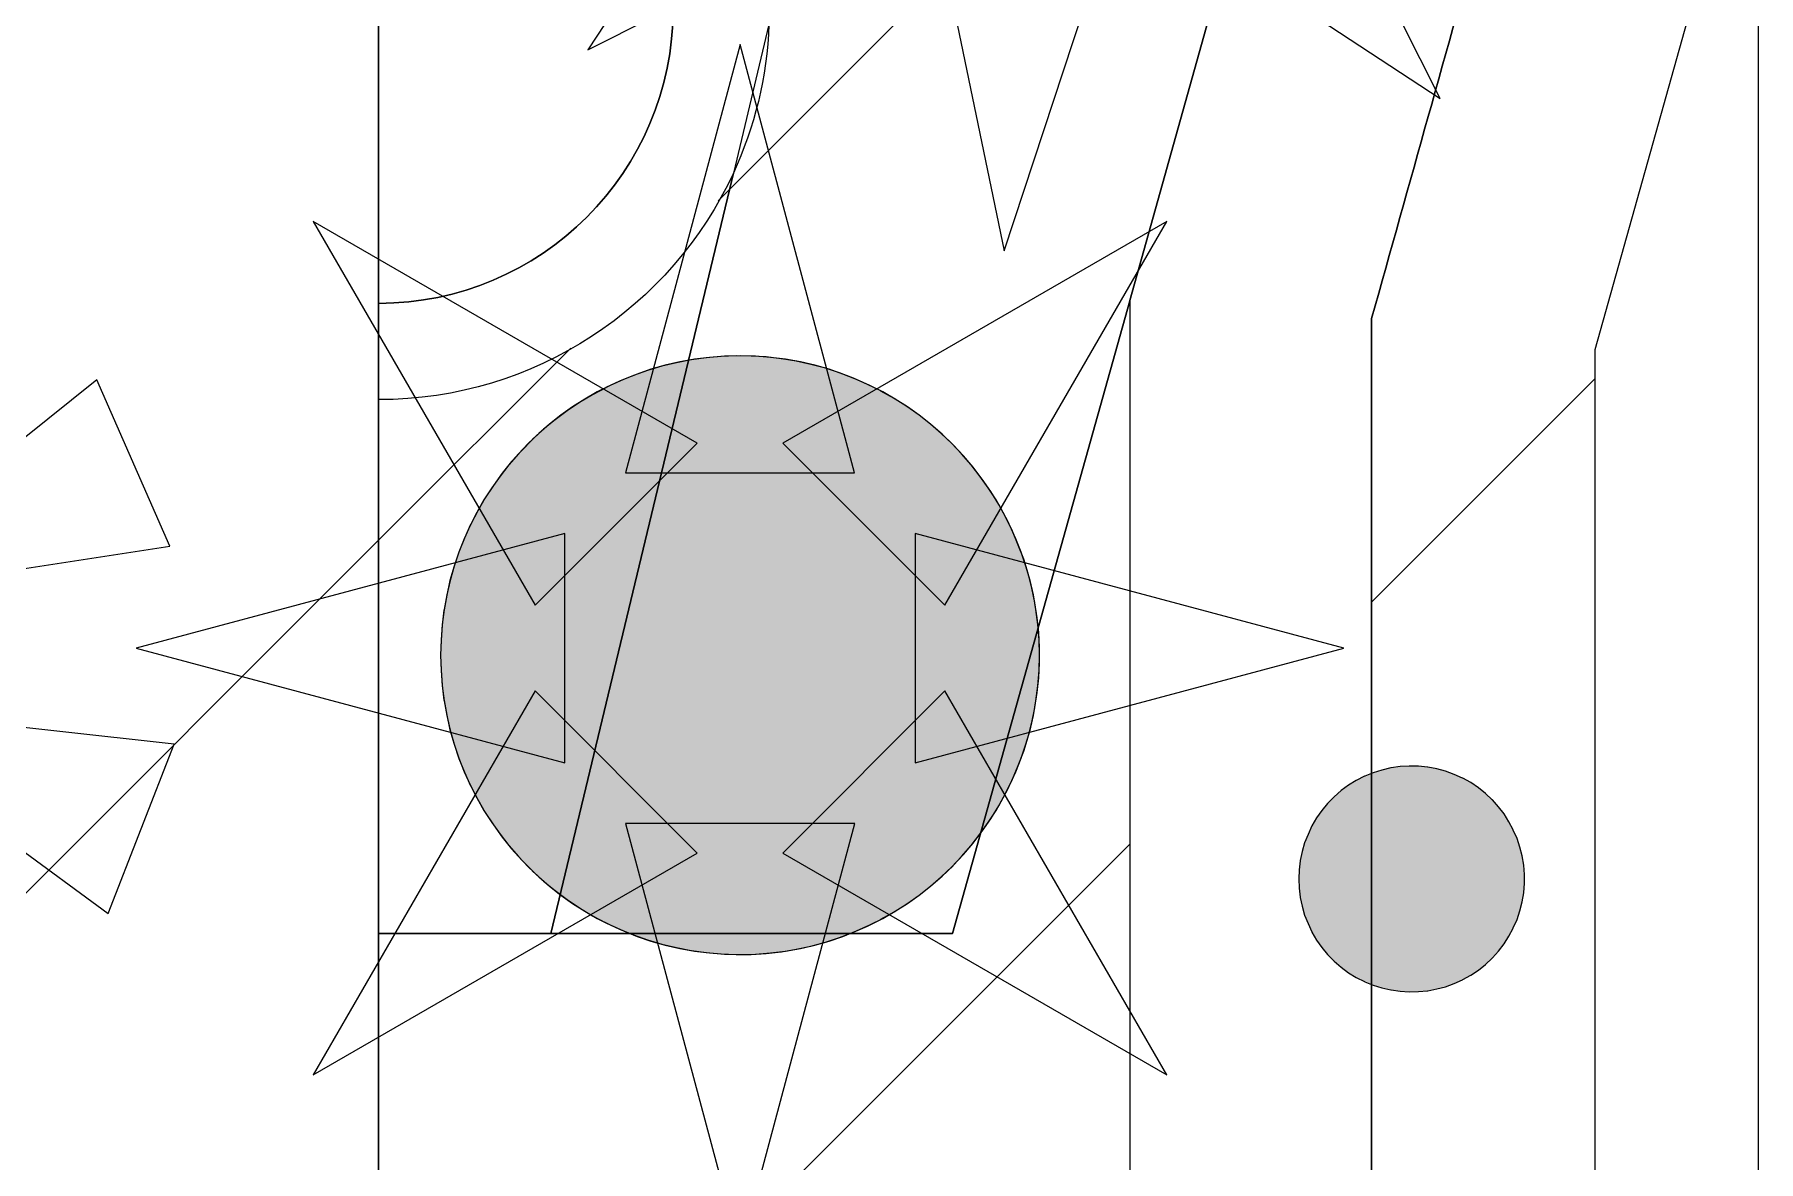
# Model space of a CAD drawing. Extents: x -10 to 112, y 72 to 347.
# Drawn here: x 88.45 to 111.56, y 84.74 to 99.85 of the extents above; entities that cross this region are included whole.
import ezdxf

# ---------------------------------------------------------------- set-up
doc = ezdxf.new("R2010")
doc.units = 0
for name, color, linetype in [('HOLES', 7, 'CONTINUOUS'), ('LAYER_5', 7, 'CONTINUOUS'), ('LAYER_7', 7, 'CONTINUOUS'), ('OUTLINES', 7, 'CONTINUOUS')]:
    doc.layers.add(name, color=color, linetype=linetype)

# ---------------------------------------------------------------- blocks, each defined once
blk = doc.blocks.new('*X79')
at = {"layer": 'OUTLINES', "color": 7}
blk.add_line((106.377, 92.234), (109.375, 95.233), dxfattribs=at)
blk = doc.blocks.new('*X86')
at = {"layer": 'OUTLINES', "color": 7}
blk.add_line((97.769, 97.769), (105.801, 105.801), dxfattribs=at)
blk = doc.blocks.new('*X88')
at = {"layer": 'OUTLINES', "color": 7}
blk.add_line((93.066, 78.924), (103.135, 88.992), dxfattribs=at)
blk = doc.blocks.new('*X91')
at = {"layer": 'OUTLINES', "color": 7}
for p, q in [((97.616, 97.616), (97.769, 97.769)), ((93.066, 93.066), (95.641, 95.641))]:
    blk.add_line(p, q, dxfattribs=at)
blk = doc.blocks.new('*X94')
at = {"layer": 'OUTLINES', "color": 7}
blk.add_line((80.758, 80.758), (93.066, 93.066), dxfattribs=at)
blk = doc.blocks.new('BLOCK_3')
at = {"layer": 'OUTLINES'}
for points in [[(93.066, 87.792), (93.066, 74.715), (86.91, 74.715), (80.758, 74.715), (80.758, 87.792), (80.758, 94.95), (80.758, 96.241), (80.758, 104.136), (80.758, 105.428), (80.758, 122.414), (86.91, 122.414), (93.066, 122.414), (93.066, 105.428), (93.066, 104.136), (93.066, 96.241), (93.066, 94.95), (93.066, 87.792)], [(103.135, 96.273), (103.135, 71.522), (71.261, 71.522), (71.261, 94.23), (73.064, 87.792), (78.447, 87.792), (80.758, 87.792), (80.758, 74.715), (86.91, 74.715), (93.066, 74.715), (93.066, 87.792), (95.374, 87.792), (100.76, 87.792), (103.135, 96.273)]]:
    blk.add_lwpolyline(points, dxfattribs=at)
for points, knots in [([(111.563, 123.208), (111.563, 123.208), (111.563, 103.431), (111.563, 103.431), (111.563, 103.431), (109.375, 95.624), (109.375, 95.624), (109.375, 95.624), (109.375, 71.522), (109.375, 71.522), (109.375, 71.522), (106.377, 71.522), (106.377, 71.522), (106.377, 79.696), (106.377, 87.866), (106.377, 96.037), (107.386, 99.646), (108.398, 103.255), (109.407, 106.863), (108.68, 120.837), (107.953, 134.811), (107.227, 148.784), (105.473, 151.821), (103.717, 154.859), (101.963, 157.896), (101.586, 157.896), (101.208, 157.896), (100.831, 157.896), (98.64, 163.541), (93.207, 167.259), (87.154, 167.259), (81.1, 167.259), (75.667, 163.541), (73.476, 157.896), (73.099, 157.896), (72.722, 157.896), (72.344, 157.896), (71.981, 157.272), (71.621, 156.647), (71.261, 156.026), (71.261, 156.026), (71.261, 160.898), (71.261, 160.898), (71.36, 160.898), (71.459, 160.898), (71.557, 160.898), (78.207, 173.38), (96.1, 173.38), (102.75, 160.898), (103.064, 160.898), (103.378, 160.898), (103.695, 160.898), (105.858, 157.152), (108.021, 153.405), (110.187, 149.659), (110.645, 140.843), (111.104, 132.024), (111.563, 123.208)], [0, 0, 0, 0, 1, 1, 1, 2, 2, 2, 3, 3, 3, 4, 4, 4, 5, 5, 5, 6, 6, 6, 7, 7, 7, 8, 8, 8, 9, 9, 9, 10, 10, 10, 11, 11, 11, 12, 12, 12, 13, 13, 13, 14, 14, 14, 15, 15, 15, 16, 16, 16, 17, 17, 17, 18, 18, 18, 19, 19, 19, 19]), ([(106.144, 107.026), (106.144, 107.026), (103.135, 96.277), (103.135, 96.277), (103.135, 96.277), (103.135, 96.273), (103.135, 96.273), (103.135, 96.273), (100.76, 87.792), (100.76, 87.792), (100.76, 87.792), (95.374, 87.792), (95.374, 87.792), (95.374, 87.792), (97.822, 97.987), (97.822, 97.987), (98.104, 98.598), (98.273, 99.272), (98.298, 99.981), (98.298, 99.981), (99.991, 107.026), (99.991, 107.026), (99.991, 107.026), (106.144, 107.026), (106.144, 107.026)], [0, 0, 0, 0, 1, 1, 1, 2, 2, 2, 3, 3, 3, 4, 4, 4, 5, 5, 5, 6, 6, 6, 7, 7, 7, 8, 8, 8, 8]), ([(93.066, 104.136), (95.247, 104.136), (97.014, 102.369), (97.014, 100.189), (97.014, 98.009), (95.247, 96.241), (93.066, 96.241), (93.066, 96.241), (93.066, 104.136), (93.066, 104.136)], [0, 0, 0, 0, 1, 1, 1, 2, 2, 2, 3, 3, 3, 3]), ([(97.822, 97.987), (97.822, 97.987), (95.374, 87.792), (95.374, 87.792), (95.374, 87.792), (93.066, 87.792), (93.066, 87.792), (93.066, 87.792), (93.066, 94.95), (93.066, 94.95), (95.172, 94.95), (96.989, 96.196), (97.822, 97.987)], [0, 0, 0, 0, 1, 1, 1, 2, 2, 2, 3, 3, 3, 4, 4, 4, 4])]:
    blk.add_open_spline(points, degree=3, knots=knots, dxfattribs=at)
at = {"layer": 'OUTLINES', "color": 7}
for name in ['*X79', '*X94', '*X86', '*X91', '*X88']:
    blk.add_blockref(name, (0, 0), dxfattribs=at)
blk = doc.blocks.new('BLOCK_4')
at = {"layer": 'OUTLINES', "color": 7}
for points in [[(109.375, 71.522), (111.563, 71.522), (111.563, 103.431), (111.563, 123.208), (111.563, 153.275)], [(104.027, 147.736), (106.144, 107.026), (103.135, 96.277), (103.135, 96.273), (100.76, 87.792), (95.374, 87.792)], [(93.066, 87.792), (93.066, 94.95), (93.066, 96.241), (93.066, 104.136), (93.066, 105.428), (93.066, 122.414)], [(99.991, 107.026), (98.298, 99.981), (97.822, 97.987), (95.374, 87.792)], [(109.375, 71.522), (109.375, 95.624), (111.563, 103.431)], [(103.135, 96.273), (103.135, 71.522)], [(93.066, 87.792), (93.066, 74.715), (86.91, 74.715)], [(95.374, 87.792), (93.066, 87.792)]]:
    blk.add_lwpolyline(points, dxfattribs=at)
for points, knots in [([(106.377, 71.522), (106.377, 79.696), (106.377, 87.866), (106.377, 96.037), (107.386, 99.646), (108.398, 103.255), (109.407, 106.863), (108.68, 120.837), (107.953, 134.811), (107.227, 148.784), (105.473, 151.821), (103.717, 154.859), (101.963, 157.896), (101.586, 157.896), (101.208, 157.896), (100.831, 157.896), (98.64, 163.541), (93.207, 167.259), (87.154, 167.259), (81.1, 167.259), (75.667, 163.541), (73.476, 157.896), (73.099, 157.896), (72.722, 157.896), (72.344, 157.896), (71.981, 157.272), (71.621, 156.647), (71.261, 156.026)], [0, 0, 0, 0, 1, 1, 1, 2, 2, 2, 3, 3, 3, 4, 4, 4, 5, 5, 5, 6, 6, 6, 7, 7, 7, 8, 8, 8, 9, 9, 9, 9]), ([(93.066, 105.428), (95.959, 105.428), (98.305, 103.082), (98.305, 100.189), (98.305, 100.118), (98.305, 100.048), (98.298, 99.981), (98.273, 99.272), (98.104, 98.598), (97.822, 97.987), (96.989, 96.196), (95.172, 94.95), (93.066, 94.95)], [0, 0, 0, 0, 1, 1, 1, 2, 2, 2, 3, 3, 3, 4, 4, 4, 4]), ([(93.066, 104.136), (95.247, 104.136), (97.014, 102.369), (97.014, 100.189), (97.014, 98.009), (95.247, 96.241), (93.066, 96.241)], [0, 0, 0, 0, 1, 1, 1, 2, 2, 2, 2])]:
    blk.add_open_spline(points, degree=3, knots=knots, dxfattribs=at)
blk = doc.blocks.new('BLOCK_2')
at = {"layer": 'OUTLINES'}
for name in ['BLOCK_3', 'BLOCK_4']:
    blk.add_blockref(name, (0, 0), dxfattribs=at)
blk = doc.blocks.new('*U58')
at = {"layer": 'LAYER_5', "color": 7}
for points in [[(97.102, 87.592), (96.717, 95.357), (97.102, 95.455)], [(97.5, 87.531), (97.102, 95.455), (97.5, 95.516)], [(97.102, 87.592), (97.102, 95.455), (97.5, 87.531)], [(97.911, 87.511), (97.5, 95.516), (97.911, 95.537)], [(97.5, 87.531), (97.5, 95.516), (97.911, 87.511)], [(96.349, 87.826), (95.998, 95.053), (96.349, 95.222)], [(96.717, 87.691), (96.349, 95.222), (96.717, 95.357)], [(96.349, 87.826), (96.349, 95.222), (96.717, 87.691)], [(96.717, 87.691), (96.717, 95.357), (97.102, 87.592)], [(95.998, 87.995), (95.667, 94.852), (95.998, 95.053)], [(95.998, 87.995), (95.998, 95.053), (96.349, 87.826)], [(95.667, 88.196), (95.358, 94.621), (95.667, 94.852)], [(95.667, 88.196), (95.667, 94.852), (95.998, 87.995)], [(95.358, 88.427), (95.073, 94.362), (95.358, 94.621)], [(95.358, 88.427), (95.358, 94.621), (95.667, 88.196)], [(95.073, 88.686), (94.814, 94.077), (95.073, 94.362)], [(95.073, 88.686), (95.073, 94.362), (95.358, 88.427)], [(94.814, 88.971), (94.583, 93.768), (94.814, 94.077)], [(94.814, 88.971), (94.814, 94.077), (95.073, 88.686)], [(94.583, 89.28), (94.382, 93.437), (94.583, 93.768)], [(94.583, 89.28), (94.583, 93.768), (94.814, 88.971)], [(94.382, 89.611), (94.213, 93.086), (94.382, 93.437)], [(94.382, 89.611), (94.382, 93.437), (94.583, 89.28)], [(94.213, 89.962), (94.078, 92.717), (94.213, 93.086)], [(94.213, 89.962), (94.213, 93.086), (94.382, 89.611)], [(94.078, 90.33), (93.979, 92.333), (94.078, 92.717)], [(94.078, 90.33), (94.078, 92.717), (94.213, 89.962)], [(93.979, 90.715), (93.918, 91.934), (93.979, 92.333)], [(93.979, 90.715), (93.979, 92.333), (94.078, 90.33)], [(93.918, 91.113), (93.898, 91.524), (93.918, 91.934)], [(93.918, 91.113), (93.918, 91.934), (93.979, 90.715)]]:
    blk.add_solid(points, dxfattribs=at)
at = {"layer": 'LAYER_5', "color": 7, "extrusion": (0, 0, -1)}
for points in [[(-97.911, 87.511), (-97.911, 95.537), (-98.321, 87.531)], [(-98.321, 87.531), (-97.911, 95.537), (-98.321, 95.516)], [(-98.321, 87.531), (-98.321, 95.516), (-98.72, 87.592)], [(-98.72, 87.592), (-98.321, 95.516), (-98.72, 95.455)], [(-98.72, 87.592), (-98.72, 95.455), (-99.104, 87.691)], [(-99.104, 87.691), (-98.72, 95.455), (-99.104, 95.357)], [(-99.104, 87.691), (-99.104, 95.357), (-99.473, 87.826)], [(-99.473, 87.826), (-99.104, 95.357), (-99.473, 95.222)], [(-99.473, 87.826), (-99.473, 95.222), (-99.824, 87.995)], [(-99.824, 87.995), (-99.473, 95.222), (-99.824, 95.053)], [(-99.824, 87.995), (-99.824, 95.053), (-100.155, 88.196)], [(-100.155, 88.196), (-99.824, 95.053), (-100.155, 94.852)], [(-100.155, 88.196), (-100.155, 94.852), (-100.464, 88.427)], [(-100.464, 88.427), (-100.155, 94.852), (-100.464, 94.621)], [(-100.464, 88.427), (-100.464, 94.621), (-100.749, 88.686)], [(-100.749, 88.686), (-100.464, 94.621), (-100.749, 94.362)], [(-100.749, 88.686), (-100.749, 94.362), (-101.008, 88.971)], [(-101.008, 88.971), (-100.749, 94.362), (-101.008, 94.077)], [(-101.008, 88.971), (-101.008, 94.077), (-101.239, 89.28)], [(-101.239, 89.28), (-101.008, 94.077), (-101.239, 93.768)], [(-101.239, 89.28), (-101.239, 93.768), (-101.44, 89.611)], [(-101.44, 89.611), (-101.239, 93.768), (-101.44, 93.437)], [(-101.44, 89.611), (-101.44, 93.437), (-101.609, 89.962)], [(-101.609, 89.962), (-101.44, 93.437), (-101.609, 93.086)], [(-101.609, 89.962), (-101.609, 93.086), (-101.744, 90.33)], [(-101.744, 90.33), (-101.609, 93.086), (-101.744, 92.717)], [(-101.744, 90.33), (-101.744, 92.717), (-101.842, 90.715)], [(-101.842, 90.715), (-101.744, 92.717), (-101.842, 92.333)], [(-101.842, 90.715), (-101.842, 92.333), (-101.903, 91.113)], [(-101.903, 91.113), (-101.842, 92.333), (-101.903, 91.934)], [(-101.903, 91.113), (-101.903, 91.934), (-101.924, 91.524)]]:
    blk.add_solid(points, dxfattribs=at)
blk = doc.blocks.new('BLOCK_14')
at = {"layer": 'LAYER_7', "color": 7}
blk.add_lwpolyline([(78.535, 87.834), (82.209, 90.776), (77.557, 90.062), (78.535, 87.834)], dxfattribs=at)
blk = doc.blocks.new('BLOCK_15')
at = {"layer": 'LAYER_7', "color": 7}
blk.add_lwpolyline([(82.719, 85.112), (83.237, 89.79), (80.452, 85.996), (82.719, 85.112)], dxfattribs=at)
blk = doc.blocks.new('BLOCK_16')
at = {"layer": 'LAYER_7', "color": 7}
blk.add_lwpolyline([(87.603, 86.146), (84.661, 89.82), (85.375, 85.168), (87.603, 86.146)], dxfattribs=at)
blk = doc.blocks.new('BLOCK_17')
at = {"layer": 'LAYER_7', "color": 7}
blk.add_lwpolyline([(90.325, 90.33), (85.646, 90.848), (89.441, 88.063), (90.325, 90.33)], dxfattribs=at)
blk = doc.blocks.new('BLOCK_18')
at = {"layer": 'LAYER_7', "color": 7}
blk.add_lwpolyline([(89.291, 95.214), (85.616, 92.272), (90.269, 92.986), (89.291, 95.214)], dxfattribs=at)
blk = doc.blocks.new('BLOCK_19')
at = {"layer": 'LAYER_7', "color": 7}
blk.add_lwpolyline([(85.106, 97.936), (84.589, 93.257), (87.374, 97.052), (85.106, 97.936)], dxfattribs=at)
blk = doc.blocks.new('BLOCK_20')
at = {"layer": 'LAYER_7', "color": 7}
blk.add_lwpolyline([(80.223, 96.902), (83.165, 93.227), (82.451, 97.88), (80.223, 96.902)], dxfattribs=at)
blk = doc.blocks.new('BLOCK_21')
at = {"layer": 'LAYER_7', "color": 7}
blk.add_lwpolyline([(77.501, 92.717), (82.179, 92.199), (78.385, 94.984), (77.501, 92.717)], dxfattribs=at)
blk = doc.blocks.new('BLOCK_13')
at = {"layer": 'LAYER_7'}
for name in ['BLOCK_20', 'BLOCK_19', 'BLOCK_18', 'BLOCK_21', 'BLOCK_17', 'BLOCK_14', 'BLOCK_15', 'BLOCK_16']:
    blk.add_blockref(name, (0, 0), dxfattribs=at)
blk = doc.blocks.new('BLOCK_23')
at = {"layer": 'LAYER_7', "color": 7}
blk.add_lwpolyline([(99.653, 106.692), (93.833, 105.486), (99.478, 103.624), (99.653, 106.692)], dxfattribs=at)
blk = doc.blocks.new('BLOCK_24')
at = {"layer": 'LAYER_7', "color": 7}
blk.add_lwpolyline([(99.135, 104.607), (95.872, 99.638), (101.181, 102.313), (99.135, 104.607)], dxfattribs=at)
blk = doc.blocks.new('BLOCK_25')
at = {"layer": 'LAYER_7', "color": 7}
blk.add_lwpolyline([(100.243, 102.766), (101.45, 96.946), (103.312, 102.591), (100.243, 102.766)], dxfattribs=at)
blk = doc.blocks.new('BLOCK_26')
at = {"layer": 'LAYER_7', "color": 7}
blk.add_lwpolyline([(102.328, 102.248), (107.297, 98.985), (104.622, 104.294), (102.328, 102.248)], dxfattribs=at)
blk = doc.blocks.new('BLOCK_27')
at = {"layer": 'LAYER_7', "color": 7}
blk.add_lwpolyline([(104.169, 103.356), (109.99, 104.562), (104.345, 106.424), (104.169, 103.356)], dxfattribs=at)
blk = doc.blocks.new('BLOCK_28')
at = {"layer": 'LAYER_7', "color": 7}
blk.add_lwpolyline([(104.687, 105.441), (107.95, 110.41), (102.642, 107.735), (104.687, 105.441)], dxfattribs=at)
blk = doc.blocks.new('BLOCK_29')
at = {"layer": 'LAYER_7', "color": 7}
blk.add_lwpolyline([(101.494, 107.8), (96.525, 111.063), (99.201, 105.755), (101.494, 107.8)], dxfattribs=at)
blk = doc.blocks.new('BLOCK_22')
at = {"layer": 'LAYER_7', "color": 7}
blk.add_lwpolyline([(103.58, 107.282), (102.373, 113.102), (100.511, 107.457), (103.58, 107.282)], dxfattribs=at)
at = {"layer": 'LAYER_7'}
for name in ['BLOCK_29', 'BLOCK_28', 'BLOCK_23', 'BLOCK_27', 'BLOCK_24', 'BLOCK_26', 'BLOCK_25']:
    blk.add_blockref(name, (0, 0), dxfattribs=at)
blk = doc.blocks.new('BLOCK_49')
at = {"layer": 'LAYER_7', "color": 7}
blk.add_lwpolyline([(95.561, 93.155), (89.819, 91.619), (95.561, 90.082), (95.561, 93.155)], dxfattribs=at)
blk = doc.blocks.new('BLOCK_50')
at = {"layer": 'LAYER_7', "color": 7}
blk.add_lwpolyline([(95.163, 91.044), (92.189, 85.897), (97.336, 88.871), (95.163, 91.044)], dxfattribs=at)
blk = doc.blocks.new('BLOCK_51')
at = {"layer": 'LAYER_7', "color": 7}
blk.add_lwpolyline([(96.374, 89.269), (97.911, 83.527), (99.448, 89.269), (96.374, 89.269)], dxfattribs=at)
blk = doc.blocks.new('BLOCK_52')
at = {"layer": 'LAYER_7', "color": 7}
blk.add_lwpolyline([(98.486, 88.871), (103.632, 85.897), (100.658, 91.044), (98.486, 88.871)], dxfattribs=at)
blk = doc.blocks.new('BLOCK_53')
at = {"layer": 'LAYER_7', "color": 7}
blk.add_lwpolyline([(100.26, 90.082), (106.002, 91.619), (100.26, 93.155), (100.26, 90.082)], dxfattribs=at)
blk = doc.blocks.new('BLOCK_54')
at = {"layer": 'LAYER_7', "color": 7}
blk.add_lwpolyline([(100.658, 92.194), (103.632, 97.34), (98.486, 94.367), (100.658, 92.194)], dxfattribs=at)
blk = doc.blocks.new('BLOCK_55')
at = {"layer": 'LAYER_7', "color": 7}
blk.add_lwpolyline([(97.336, 94.366), (92.189, 97.34), (95.163, 92.194), (97.336, 94.366)], dxfattribs=at)
blk = doc.blocks.new('BLOCK_48')
at = {"layer": 'LAYER_7', "color": 7}
blk.add_lwpolyline([(99.447, 93.968), (97.911, 99.71), (96.374, 93.968), (99.447, 93.968)], dxfattribs=at)
at = {"layer": 'LAYER_7'}
for name in ['BLOCK_55', 'BLOCK_54', 'BLOCK_49', 'BLOCK_53', 'BLOCK_50', 'BLOCK_52', 'BLOCK_51']:
    blk.add_blockref(name, (0, 0), dxfattribs=at)
blk = doc.blocks.new('*U62')
at = {"layer": 'HOLES', "color": 7}
for points in [[(106.28, 87.147), (106.171, 89.845), (106.28, 89.901)], [(106.284, 87.145), (106.28, 89.901), (106.284, 89.903)], [(106.28, 87.147), (106.28, 89.901), (106.284, 87.145)], [(106.398, 87.1), (106.284, 89.903), (106.398, 89.948)], [(106.284, 87.145), (106.284, 89.903), (106.398, 87.1)], [(106.515, 87.064), (106.398, 89.948), (106.515, 89.984)], [(106.398, 87.1), (106.398, 89.948), (106.515, 87.064)], [(106.634, 87.036), (106.515, 89.984), (106.634, 90.012)], [(106.515, 87.064), (106.515, 89.984), (106.634, 87.036)], [(106.638, 87.036), (106.634, 90.012), (106.638, 90.013)], [(106.634, 87.036), (106.634, 90.012), (106.638, 87.036)], [(106.76, 87.018), (106.638, 90.013), (106.76, 90.03)], [(106.638, 87.036), (106.638, 90.013), (106.76, 87.018)], [(106.882, 87.01), (106.76, 90.03), (106.882, 90.038)], [(106.76, 87.018), (106.76, 90.03), (106.882, 87.01)], [(105.97, 87.34), (105.876, 89.627), (105.97, 89.708)], [(106.067, 87.267), (105.97, 89.708), (106.067, 89.781)], [(105.97, 87.34), (105.97, 89.708), (106.067, 87.267)], [(106.171, 87.203), (106.067, 89.781), (106.171, 89.845)], [(106.067, 87.267), (106.067, 89.781), (106.171, 87.203)], [(106.171, 87.203), (106.171, 89.845), (106.28, 87.147)], [(105.711, 87.605), (105.64, 89.344), (105.711, 89.443)], [(105.787, 87.511), (105.711, 89.443), (105.787, 89.537)], [(105.711, 87.605), (105.711, 89.443), (105.787, 87.511)], [(105.79, 87.508), (105.787, 89.537), (105.79, 89.54)], [(105.787, 87.511), (105.787, 89.537), (105.79, 87.508)], [(105.876, 87.422), (105.79, 89.54), (105.876, 89.627)], [(105.79, 87.508), (105.79, 89.54), (105.876, 87.422)], [(105.876, 87.422), (105.876, 89.627), (105.97, 87.34)], [(105.575, 87.814), (105.524, 89.122), (105.575, 89.234)], [(105.576, 87.81), (105.575, 89.234), (105.576, 89.238)], [(105.575, 87.814), (105.575, 89.234), (105.576, 87.81)], [(105.64, 87.704), (105.576, 89.238), (105.64, 89.344)], [(105.576, 87.81), (105.576, 89.238), (105.64, 87.704)], [(105.64, 87.704), (105.64, 89.344), (105.711, 87.605)], [(105.478, 88.04), (105.445, 88.891), (105.478, 89.008)], [(105.524, 87.926), (105.478, 89.008), (105.524, 89.122)], [(105.478, 88.04), (105.478, 89.008), (105.524, 87.926)], [(105.524, 87.926), (105.524, 89.122), (105.575, 87.814)], [(105.419, 88.28), (105.404, 88.646), (105.419, 88.768)], [(105.42, 88.276), (105.419, 88.768), (105.42, 88.772)], [(105.419, 88.28), (105.419, 88.768), (105.42, 88.276)], [(105.445, 88.157), (105.42, 88.772), (105.445, 88.891)], [(105.42, 88.276), (105.42, 88.772), (105.445, 88.157)], [(105.445, 88.157), (105.445, 88.891), (105.478, 88.04)], [(105.404, 88.402), (105.399, 88.524), (105.404, 88.646)], [(105.404, 88.402), (105.404, 88.646), (105.419, 88.28)]]:
    blk.add_solid(points, dxfattribs=at)
at = {"layer": 'HOLES', "color": 7, "extrusion": (0, 0, -1)}
for points in [[(-106.882, 87.01), (-106.882, 90.038), (-107.004, 87.013)], [(-107.004, 87.013), (-106.882, 90.038), (-107.004, 90.035)], [(-107.004, 87.013), (-107.004, 90.035), (-107.126, 87.026)], [(-107.126, 87.026), (-107.004, 90.035), (-107.126, 90.023)], [(-107.126, 87.026), (-107.126, 90.023), (-107.13, 87.026)], [(-107.13, 87.026), (-107.126, 90.023), (-107.13, 90.022)], [(-107.13, 87.026), (-107.13, 90.022), (-107.252, 87.049)], [(-107.252, 87.049), (-107.13, 90.022), (-107.252, 89.999)], [(-107.252, 87.049), (-107.252, 89.999), (-107.369, 87.079)], [(-107.369, 87.079), (-107.252, 89.999), (-107.369, 89.969)], [(-107.369, 87.079), (-107.369, 89.969), (-107.483, 87.123)], [(-107.483, 87.123), (-107.369, 89.969), (-107.483, 89.926)], [(-107.483, 87.123), (-107.483, 89.926), (-107.595, 87.173)], [(-107.595, 87.173), (-107.483, 89.926), (-107.595, 89.875)], [(-107.595, 87.173), (-107.595, 89.875), (-107.598, 87.175)], [(-107.598, 87.175), (-107.595, 89.875), (-107.598, 89.873)], [(-107.598, 87.175), (-107.598, 89.873), (-107.705, 87.234)], [(-107.705, 87.234), (-107.598, 89.873), (-107.705, 89.815)], [(-107.705, 87.234), (-107.705, 89.815), (-107.807, 87.302)], [(-107.807, 87.302), (-107.705, 89.815), (-107.807, 89.746)], [(-107.807, 87.302), (-107.807, 89.746), (-107.903, 87.378)], [(-107.903, 87.378), (-107.807, 89.746), (-107.903, 89.67)], [(-107.903, 87.378), (-107.903, 89.67), (-107.992, 87.462)], [(-107.992, 87.462), (-107.903, 89.67), (-107.992, 89.586)], [(-107.992, 87.462), (-107.992, 89.586), (-107.995, 87.465)], [(-107.995, 87.465), (-107.992, 89.586), (-107.995, 89.583)], [(-107.995, 87.465), (-107.995, 89.583), (-108.076, 87.556)], [(-108.076, 87.556), (-107.995, 89.583), (-108.076, 89.492)], [(-108.076, 87.556), (-108.076, 89.492), (-108.152, 87.653)], [(-108.152, 87.653), (-108.076, 89.492), (-108.152, 89.395)], [(-108.152, 87.653), (-108.152, 89.395), (-108.218, 87.757)], [(-108.218, 87.757), (-108.152, 89.395), (-108.218, 89.291)], [(-108.218, 87.757), (-108.218, 89.291), (-108.274, 87.866)], [(-108.274, 87.866), (-108.218, 89.291), (-108.274, 89.182)], [(-108.274, 87.866), (-108.274, 89.182), (-108.276, 87.87)], [(-108.276, 87.87), (-108.274, 89.182), (-108.276, 89.178)], [(-108.276, 87.87), (-108.276, 89.178), (-108.327, 87.982)], [(-108.327, 87.982), (-108.276, 89.178), (-108.327, 89.066)], [(-108.327, 87.982), (-108.327, 89.066), (-108.365, 88.096)], [(-108.365, 88.096), (-108.327, 89.066), (-108.365, 88.952)], [(-108.365, 88.096), (-108.365, 88.952), (-108.395, 88.215)], [(-108.395, 88.215), (-108.365, 88.952), (-108.395, 88.833)], [(-108.395, 88.215), (-108.395, 88.833), (-108.416, 88.337)], [(-108.416, 88.337), (-108.395, 88.833), (-108.416, 88.711)], [(-108.416, 88.337), (-108.416, 88.711), (-108.416, 88.341)], [(-108.416, 88.341), (-108.416, 88.711), (-108.416, 88.707)], [(-108.416, 88.341), (-108.416, 88.707), (-108.426, 88.463)], [(-108.426, 88.463), (-108.416, 88.707), (-108.426, 88.585)]]:
    blk.add_solid(points, dxfattribs=at)
blk = doc.blocks.new('*U65')
at = {"layer": 'HOLES', "color": 7}
for points in [[(97.059, 87.603), (96.863, 95.397), (97.059, 95.445)], [(97.257, 87.565), (97.059, 95.445), (97.257, 95.483)], [(97.059, 87.603), (97.059, 95.445), (97.257, 87.565)], [(97.261, 87.564), (97.257, 95.483), (97.261, 95.484)], [(97.257, 87.565), (97.257, 95.483), (97.261, 87.564)], [(97.459, 87.536), (97.261, 95.484), (97.459, 95.512)], [(97.261, 87.564), (97.261, 95.484), (97.459, 87.536)], [(97.659, 87.518), (97.459, 95.512), (97.659, 95.529)], [(97.459, 87.536), (97.459, 95.512), (97.659, 87.518)], [(97.86, 87.511), (97.659, 95.529), (97.86, 95.537)], [(97.659, 87.518), (97.659, 95.529), (97.86, 87.511)], [(96.482, 87.773), (96.294, 95.198), (96.482, 95.275)], [(96.67, 87.707), (96.482, 95.275), (96.67, 95.341)], [(96.482, 87.773), (96.482, 95.275), (96.67, 87.707)], [(96.863, 87.651), (96.67, 95.341), (96.863, 95.397)], [(96.67, 87.707), (96.67, 95.341), (96.863, 87.651)], [(96.863, 87.651), (96.863, 95.397), (97.059, 87.603)], [(95.932, 88.031), (95.76, 94.912), (95.932, 95.016)], [(96.11, 87.937), (95.932, 95.016), (96.11, 95.11)], [(95.932, 88.031), (95.932, 95.016), (96.11, 87.937)], [(96.114, 87.935), (96.11, 95.11), (96.114, 95.112)], [(96.11, 87.937), (96.11, 95.11), (96.114, 87.935)], [(96.294, 87.849), (96.114, 95.112), (96.294, 95.198)], [(96.114, 87.935), (96.114, 95.112), (96.294, 87.849)], [(96.294, 87.849), (96.294, 95.198), (96.482, 87.773)], [(95.592, 88.247), (95.432, 94.679), (95.592, 94.801)], [(95.76, 88.135), (95.592, 94.801), (95.76, 94.912)], [(95.592, 88.247), (95.592, 94.801), (95.76, 88.135)], [(95.76, 88.135), (95.76, 94.912), (95.932, 88.031)], [(95.277, 88.496), (95.127, 94.414), (95.277, 94.552)], [(95.432, 88.369), (95.277, 94.552), (95.432, 94.679)], [(95.277, 88.496), (95.277, 94.552), (95.432, 88.369)], [(95.432, 88.369), (95.432, 94.679), (95.592, 88.247)], [(95.124, 88.636), (94.985, 94.27), (95.124, 94.412)], [(95.127, 88.633), (95.124, 94.412), (95.127, 94.414)], [(95.124, 88.636), (95.124, 94.412), (95.127, 88.633)], [(95.127, 88.633), (95.127, 94.414), (95.277, 88.496)], [(94.85, 88.928), (94.723, 93.962), (94.85, 94.119)], [(94.985, 88.778), (94.85, 94.119), (94.985, 94.269)], [(94.85, 88.928), (94.85, 94.119), (94.985, 88.778)], [(94.985, 88.778), (94.985, 94.269), (94.985, 94.27)], [(94.985, 88.778), (94.985, 94.27), (95.124, 88.636)], [(94.723, 89.086), (94.606, 93.799), (94.723, 93.962)], [(94.723, 89.086), (94.723, 93.962), (94.85, 88.928)], [(94.497, 89.416), (94.395, 93.459), (94.497, 93.632)], [(94.606, 89.248), (94.497, 93.632), (94.606, 93.799)], [(94.497, 89.416), (94.497, 93.632), (94.606, 89.248)], [(94.606, 89.248), (94.606, 93.799), (94.723, 89.086)], [(94.395, 89.589), (94.301, 93.279), (94.395, 93.459)], [(94.395, 89.589), (94.395, 93.459), (94.497, 89.416)], [(94.299, 89.772), (94.218, 93.092), (94.299, 93.275)], [(94.301, 89.769), (94.299, 93.275), (94.301, 93.279)], [(94.299, 89.772), (94.299, 93.275), (94.301, 89.769)], [(94.301, 89.769), (94.301, 93.279), (94.395, 89.589)], [(94.142, 90.141), (94.079, 92.716), (94.142, 92.907)], [(94.218, 89.955), (94.142, 92.907), (94.218, 93.092)], [(94.142, 90.141), (94.142, 92.907), (94.218, 89.955)], [(94.218, 89.955), (94.218, 93.092), (94.299, 89.772)], [(94.079, 90.331), (94.023, 92.523), (94.079, 92.716)], [(94.079, 90.331), (94.079, 92.716), (94.142, 90.141)], [(94.023, 90.524), (93.979, 92.328), (94.023, 92.523)], [(94.023, 90.524), (94.023, 92.523), (94.079, 90.331)], [(93.979, 90.72), (93.944, 92.13), (93.979, 92.328)], [(93.979, 90.72), (93.979, 92.328), (94.023, 90.524)], [(93.943, 90.922), (93.918, 91.925), (93.943, 92.126)], [(93.944, 90.918), (93.943, 92.126), (93.944, 92.13)], [(93.943, 90.922), (93.943, 92.126), (93.944, 90.918)], [(93.944, 90.918), (93.944, 92.13), (93.979, 90.72)], [(93.918, 91.122), (93.903, 91.724), (93.918, 91.925)], [(93.918, 91.122), (93.918, 91.925), (93.943, 90.922)], [(93.903, 91.323), (93.898, 91.524), (93.903, 91.724)], [(93.903, 91.323), (93.903, 91.724), (93.918, 91.122)]]:
    blk.add_solid(points, dxfattribs=at)
at = {"layer": 'HOLES', "color": 7, "extrusion": (0, 0, -1)}
for points in [[(-97.86, 87.511), (-97.86, 95.537), (-98.061, 87.513)], [(-98.061, 87.513), (-97.86, 95.537), (-98.061, 95.534)], [(-98.061, 87.513), (-98.061, 95.534), (-98.261, 87.526)], [(-98.261, 87.526), (-98.061, 95.534), (-98.261, 95.522)], [(-98.261, 87.526), (-98.261, 95.522), (-98.462, 87.549)], [(-98.462, 87.549), (-98.261, 95.522), (-98.462, 95.499)], [(-98.462, 87.549), (-98.462, 95.499), (-98.466, 87.549)], [(-98.466, 87.549), (-98.462, 95.499), (-98.466, 95.498)], [(-98.466, 87.549), (-98.466, 95.498), (-98.664, 87.582)], [(-98.664, 87.582), (-98.466, 95.498), (-98.664, 95.465)], [(-98.664, 87.582), (-98.664, 95.465), (-98.86, 87.625)], [(-98.86, 87.625), (-98.664, 95.465), (-98.86, 95.422)], [(-98.86, 87.625), (-98.86, 95.422), (-99.055, 87.676)], [(-99.055, 87.676), (-98.86, 95.422), (-99.055, 95.371)], [(-99.055, 87.676), (-99.055, 95.371), (-99.246, 87.74)], [(-99.246, 87.74), (-99.055, 95.371), (-99.246, 95.308)], [(-99.246, 87.74), (-99.246, 95.308), (-99.434, 87.811)], [(-99.434, 87.811), (-99.246, 95.308), (-99.434, 95.237)], [(-99.434, 87.811), (-99.434, 95.237), (-99.619, 87.892)], [(-99.619, 87.892), (-99.434, 95.237), (-99.619, 95.155)], [(-99.619, 87.892), (-99.619, 95.155), (-99.797, 87.981)], [(-99.797, 87.981), (-99.619, 95.155), (-99.797, 95.067)], [(-99.797, 87.981), (-99.797, 95.067), (-99.8, 87.983)], [(-99.8, 87.983), (-99.797, 95.067), (-99.8, 95.065)], [(-99.8, 87.983), (-99.8, 95.065), (-99.976, 88.082)], [(-99.976, 88.082), (-99.8, 95.065), (-99.976, 94.966)], [(-99.976, 88.082), (-99.976, 94.966), (-100.146, 88.191)], [(-100.146, 88.191), (-99.976, 94.966), (-100.146, 94.856)], [(-100.146, 88.191), (-100.146, 94.856), (-100.311, 88.308)], [(-100.311, 88.308), (-100.146, 94.856), (-100.311, 94.74)], [(-100.311, 88.308), (-100.311, 94.74), (-100.468, 88.43)], [(-100.468, 88.43), (-100.311, 94.74), (-100.468, 94.618)], [(-100.468, 88.43), (-100.468, 94.618), (-100.621, 88.562)], [(-100.621, 88.562), (-100.468, 94.618), (-100.621, 94.486)], [(-100.621, 88.562), (-100.621, 94.486), (-100.766, 88.702)], [(-100.766, 88.702), (-100.621, 94.486), (-100.766, 94.346)], [(-100.766, 88.702), (-100.766, 94.346), (-100.768, 88.704)], [(-100.768, 88.704), (-100.766, 94.346), (-100.768, 94.343)], [(-100.768, 88.704), (-100.768, 94.343), (-100.905, 88.852)], [(-100.905, 88.852), (-100.768, 94.343), (-100.905, 94.196)], [(-94.985, 88.778), (-94.985, 94.269), (-94.985, 88.778)], [(-100.905, 88.852), (-100.905, 94.196), (-101.035, 89.004)], [(-101.035, 89.004), (-100.905, 94.196), (-101.035, 94.043)], [(-101.035, 89.004), (-101.035, 94.043), (-101.157, 89.164)], [(-101.157, 89.164), (-101.035, 94.043), (-101.157, 93.883)], [(-101.157, 89.164), (-101.157, 93.883), (-101.271, 89.329)], [(-101.271, 89.329), (-101.157, 93.883), (-101.271, 93.718)], [(-101.271, 89.329), (-101.271, 93.718), (-101.378, 89.502)], [(-101.378, 89.502), (-101.271, 93.718), (-101.378, 93.546)], [(-101.378, 89.502), (-101.378, 93.546), (-101.475, 89.677)], [(-101.475, 89.677), (-101.378, 93.546), (-101.475, 93.37)], [(-101.475, 89.677), (-101.475, 93.37), (-101.476, 89.681)], [(-101.476, 89.681), (-101.475, 93.37), (-101.476, 93.367)], [(-101.476, 89.681), (-101.476, 93.367), (-101.563, 89.861)], [(-101.563, 89.861), (-101.476, 93.367), (-101.563, 93.186)], [(-101.563, 89.861), (-101.563, 93.186), (-101.641, 90.047)], [(-101.641, 90.047), (-101.563, 93.186), (-101.641, 93.001)], [(-101.641, 90.047), (-101.641, 93.001), (-101.713, 90.237)], [(-101.713, 90.237), (-101.641, 93.001), (-101.713, 92.81)], [(-101.713, 90.237), (-101.713, 92.81), (-101.771, 90.428)], [(-101.771, 90.428), (-101.713, 92.81), (-101.771, 92.62)], [(-101.771, 90.428), (-101.771, 92.62), (-101.822, 90.623)], [(-101.822, 90.623), (-101.771, 92.62), (-101.822, 92.424)], [(-101.822, 90.623), (-101.822, 92.424), (-101.863, 90.819)], [(-101.863, 90.819), (-101.822, 92.424), (-101.863, 92.229)], [(-101.863, 90.819), (-101.863, 92.229), (-101.863, 90.823)], [(-101.863, 90.823), (-101.863, 92.229), (-101.863, 92.225)], [(-101.863, 90.823), (-101.863, 92.225), (-101.894, 91.023)], [(-101.894, 91.023), (-101.863, 92.225), (-101.894, 92.024)], [(-101.894, 91.023), (-101.894, 92.024), (-101.914, 91.221)], [(-101.914, 91.221), (-101.894, 92.024), (-101.914, 91.826)], [(-101.914, 91.221), (-101.914, 91.826), (-101.924, 91.422)], [(-101.924, 91.422), (-101.914, 91.826), (-101.924, 91.625)]]:
    blk.add_solid(points, dxfattribs=at)

msp = doc.modelspace()

# ---------------------------------------------------------------- linework, layer by layer
at = {"layer": 'HOLES'}
for points in [[(97.659, 95.529), (97.459, 95.512), (97.261, 95.484), (97.257, 95.483), (97.059, 95.445), (96.863, 95.397), (96.67, 95.341), (96.482, 95.275), (96.294, 95.198), (96.114, 95.112), (96.11, 95.11), (95.932, 95.016), (95.76, 94.912), (95.592, 94.801), (95.432, 94.679), (95.277, 94.552), (95.127, 94.414), (95.124, 94.412), (94.985, 94.269), (94.85, 94.119), (94.723, 93.962), (94.606, 93.799), (94.497, 93.632), (94.395, 93.459), (94.301, 93.279), (94.299, 93.275), (94.218, 93.092), (94.142, 92.907), (94.079, 92.716), (94.023, 92.523), (93.979, 92.328), (93.944, 92.13), (93.943, 92.126), (93.918, 91.925), (93.903, 91.724), (93.898, 91.524), (93.903, 91.323), (93.918, 91.122), (93.943, 90.922), (93.944, 90.918), (93.979, 90.72), (94.023, 90.524), (94.079, 90.331), (94.142, 90.141), (94.218, 89.955), (94.299, 89.772), (94.301, 89.769), (94.395, 89.589), (94.497, 89.416), (94.606, 89.248), (94.723, 89.086), (94.85, 88.928), (94.985, 88.778), (94.985, 88.778), (95.124, 88.636), (95.127, 88.633), (95.277, 88.496), (95.432, 88.369), (95.592, 88.247), (95.76, 88.135), (95.932, 88.031), (96.11, 87.937), (96.114, 87.935), (96.294, 87.849), (96.482, 87.773), (96.67, 87.707), (96.863, 87.651), (97.059, 87.603), (97.257, 87.565), (97.261, 87.564), (97.459, 87.536), (97.659, 87.518), (97.86, 87.511), (98.061, 87.513), (98.261, 87.526), (98.462, 87.549), (98.466, 87.549), (98.664, 87.582), (98.86, 87.625), (99.055, 87.676), (99.246, 87.74), (99.434, 87.811), (99.619, 87.892), (99.797, 87.981), (99.8, 87.983), (99.976, 88.082), (100.146, 88.191), (100.311, 88.308), (100.468, 88.43), (100.621, 88.562), (100.766, 88.702), (100.768, 88.704), (100.905, 88.852), (101.035, 89.004), (101.157, 89.164), (101.271, 89.329), (101.378, 89.502), (101.475, 89.677), (101.476, 89.681), (101.563, 89.861), (101.641, 90.047), (101.713, 90.237), (101.771, 90.428), (101.822, 90.623), (101.863, 90.819), (101.863, 90.823), (101.894, 91.023), (101.914, 91.221), (101.924, 91.422), (101.924, 91.625), (101.914, 91.826), (101.894, 92.024), (101.863, 92.225), (101.863, 92.229), (101.822, 92.424), (101.771, 92.62), (101.713, 92.81), (101.641, 93.001), (101.563, 93.186), (101.476, 93.367), (101.475, 93.37), (101.378, 93.546), (101.271, 93.718), (101.157, 93.883), (101.035, 94.043), (100.905, 94.196), (100.768, 94.343), (100.766, 94.346), (100.621, 94.486), (100.468, 94.618), (100.311, 94.74), (100.146, 94.856), (99.976, 94.966), (99.8, 95.065), (99.797, 95.067), (99.619, 95.155), (99.434, 95.237), (99.246, 95.308), (99.055, 95.371), (98.86, 95.422), (98.664, 95.465), (98.466, 95.498), (98.462, 95.499), (98.261, 95.522), (98.061, 95.534), (97.86, 95.537), (97.659, 95.529)], [(106.76, 90.03), (106.638, 90.013), (106.634, 90.012), (106.515, 89.984), (106.398, 89.948), (106.284, 89.903), (106.28, 89.901), (106.171, 89.845), (106.067, 89.781), (105.97, 89.708), (105.876, 89.627), (105.79, 89.54), (105.79, 89.54), (105.787, 89.537), (105.711, 89.443), (105.64, 89.344), (105.576, 89.238), (105.575, 89.234), (105.524, 89.122), (105.478, 89.008), (105.445, 88.891), (105.42, 88.772), (105.419, 88.768), (105.404, 88.646), (105.399, 88.524), (105.404, 88.402), (105.419, 88.28), (105.42, 88.276), (105.445, 88.157), (105.478, 88.04), (105.524, 87.926), (105.575, 87.814), (105.576, 87.81), (105.64, 87.704), (105.711, 87.605), (105.787, 87.511), (105.79, 87.508), (105.79, 87.508), (105.876, 87.422), (105.97, 87.34), (106.067, 87.267), (106.171, 87.203), (106.28, 87.147), (106.284, 87.145), (106.398, 87.1), (106.515, 87.064), (106.634, 87.036), (106.638, 87.036), (106.76, 87.018), (106.882, 87.01), (107.004, 87.013), (107.126, 87.026), (107.13, 87.026), (107.252, 87.049), (107.369, 87.079), (107.483, 87.123), (107.595, 87.173), (107.598, 87.175), (107.705, 87.234), (107.807, 87.302), (107.903, 87.378), (107.992, 87.462), (107.995, 87.465), (108.076, 87.556), (108.152, 87.653), (108.218, 87.757), (108.274, 87.866), (108.276, 87.87), (108.327, 87.982), (108.365, 88.096), (108.395, 88.215), (108.416, 88.337), (108.416, 88.341), (108.426, 88.463), (108.426, 88.585), (108.416, 88.707), (108.416, 88.711), (108.395, 88.833), (108.365, 88.952), (108.327, 89.066), (108.276, 89.178), (108.274, 89.182), (108.218, 89.291), (108.152, 89.395), (108.076, 89.492), (107.995, 89.583), (107.992, 89.586), (107.903, 89.67), (107.807, 89.746), (107.705, 89.815), (107.598, 89.873), (107.595, 89.875), (107.483, 89.926), (107.369, 89.969), (107.252, 89.999), (107.13, 90.022), (107.126, 90.023), (107.004, 90.035), (106.882, 90.038), (106.76, 90.03)]]:
    msp.add_lwpolyline(points, dxfattribs=at)
at = {"layer": 'LAYER_5', "color": 7}
msp.add_open_spline([(101.924, 91.524), (101.924, 89.307), (100.127, 87.511), (97.911, 87.511), (95.694, 87.511), (93.898, 89.307), (93.898, 91.524), (93.898, 93.74), (95.694, 95.537), (97.911, 95.537), (100.127, 95.537), (101.924, 93.74), (101.924, 91.524)], degree=3, knots=[0, 0, 0, 0, 1, 1, 1, 2, 2, 2, 3, 3, 3, 4, 4, 4, 4], dxfattribs=at)

# ---------------------------------------------------------------- block references
at = {"layer": 'HOLES', "color": 7}
for name in ['*U65', '*U62']:
    msp.add_blockref(name, (0, 0), dxfattribs=at)
at = {"layer": 'LAYER_5', "color": 7}
msp.add_blockref('*U58', (0, 0), dxfattribs=at)
at = {"layer": 'LAYER_7'}
for name in ['BLOCK_22', 'BLOCK_48', 'BLOCK_13']:
    msp.add_blockref(name, (0, 0), dxfattribs=at)
at = {"layer": 'OUTLINES'}
msp.add_blockref('BLOCK_2', (0, 0), dxfattribs=at)

doc.saveas('drawing.dxf')
